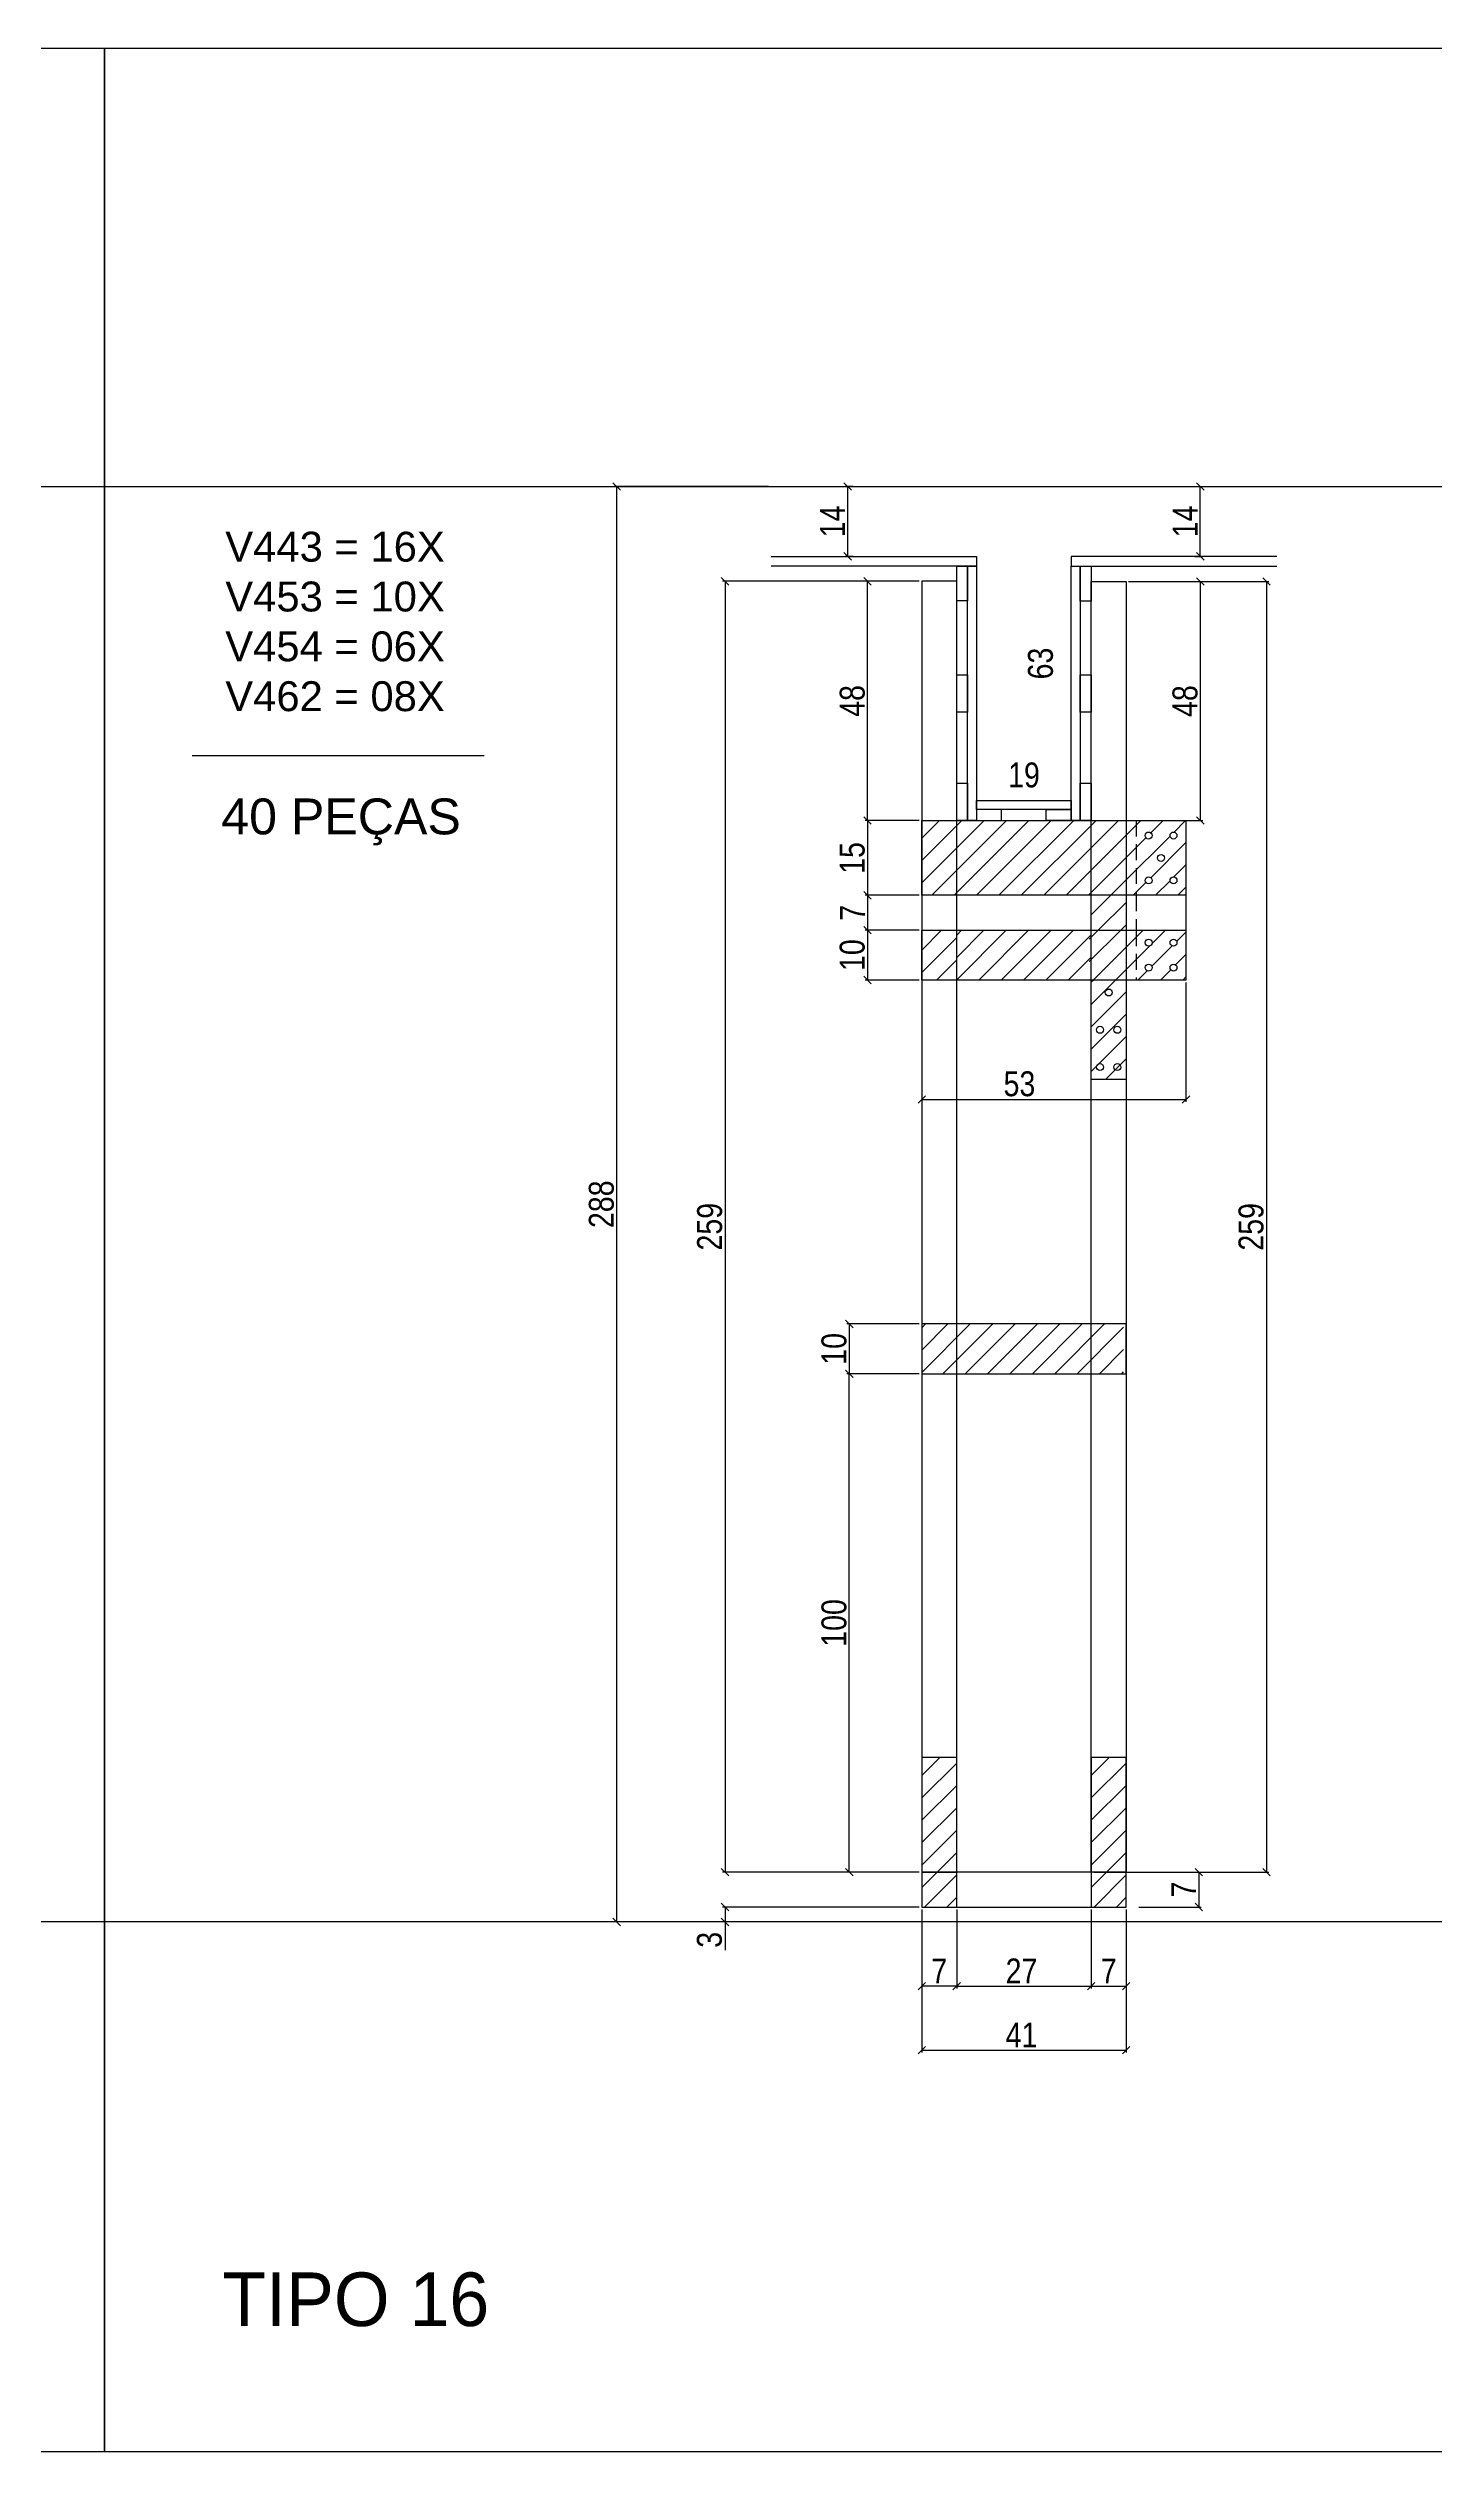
# Model space of a CAD drawing. Extents: x 17311 to 161354, y 153625 to 213544.
# Drawn here: x 20225 to 20781, y 207396 to 208361 of the extents above; entities that cross this region are included whole.
import ezdxf

# ---------------------------------------------------------------- set-up
doc = ezdxf.new("R2010")
doc.units = 0
doc.linetypes.add('DASHED2', pattern=[9.525, 6.35, -3.175])
doc.layers.get('0').update_dxf_attribs({"linetype": 'CONTINUOUS'})
doc.layers.get('DEFPOINTS').update_dxf_attribs({"linetype": 'CONTINUOUS'})
for name, color, linetype in [('8', 111, 'CONTINUOUS'), ('COTA', 241, 'CONTINUOUS'), ('detalhes', 4, 'CONTINUOUS'), ('HACHURA', 8, 'CONTINUOUS'), ('Painéis', 200, 'CONTINUOUS'), ('SARR_2.2x10', 60, 'CONTINUOUS'), ('SARR_7x7', 40, 'CONTINUOUS'), ('TIRAS REESCORAMENTO', 252, 'CONTINUOUS'), ('VIGAS', 3, 'CONTINUOUS')]:
    doc.layers.add(name, color=color, linetype=linetype)
doc.styles.add('COTA TECNICA 2X', font='techl___.ttf', dxfattribs={"height": 10})
doc.styles.add('R80-50', font='arial.ttf', dxfattribs={"height": 10})
doc.styles.add('ROMAS860', font='ROMAS860.SHX', dxfattribs={"height": 8.5})
doc.dimstyles.new('SECAO', dxfattribs={"dimscale": 0.333333, "dimtxt": 5, "dimasz": 9, "dimexe": 3, "dimexo": 3, "dimgap": 3, "dimtad": 1, "dimdec": 1, "dimlfac": 0.5, "dimzin": 12, "dimdsep": 46, "dimtxsty": 'COTA TECNICA 2X', "dimblk1": 'OBLIQUE', "dimblk2": 'OBLIQUE', "dimsah": 1, "dimcen": 0.9, "dimclrd": 4, "dimclre": 4, "dimclrt": 240, "dimadec": 1, "dimazin": 3, "dimtfac": 1, "dimtdec": 1, "dimtmove": 0, "dimatfit": 3, "dimfxl": 1, "dimtolj": 1, "dimtzin": 12, "dimarcsym": 0})
pattern_1 = [(45, (-5552.2926, 10510.263), (-4.49012806, 4.49012806), [])]

# ---------------------------------------------------------------- blocks, each defined once
blk = doc.blocks.new('_Oblique')
at = {"color": 0, "linetype": 'ByBlock', "lineweight": -2}
blk.add_line((-0.5, -0.5), (0.5, 0.5), dxfattribs=at)
blk = doc.blocks.new('*D3209')
at = {"layer": 'DEFPOINTS', "color": 0, "transparency": 16777216}
for p in [(20575.31, 208147.12), (20496.35, 207629.04), (20575.31, 207629.04)]:
    blk.add_point(p, dxfattribs=at)
at = {"layer": 'detalhes', "color": 4, "lineweight": -2, "transparency": 16777216}
for p, q in [((20574.31, 208147.12), (20495.35, 208147.12)), ((20496.35, 208147.12), (20496.35, 207629.04)), ((20574.31, 207629.04), (20495.35, 207629.04))]:
    blk.add_line(p, q, dxfattribs=at)
at = {"layer": 'detalhes', "color": 4, "lineweight": -2, "transparency": 16777216, "xscale": 3, "yscale": 3, "zscale": 3}
for p, rotation in [((20496.35, 208147.12), 90), ((20496.35, 207629.04), 270)]:
    blk.add_blockref('_Oblique', p, dxfattribs=dict(at, rotation=rotation))
at = {"layer": 'detalhes', "color": 240, "transparency": 16777216, "insert": (20490.21, 207888.08), "char_height": 10, "attachment_point": 5, "rotation": 90, "style": 'COTA TECNICA 2X'}
blk.add_mtext('\\A1;259', dxfattribs=at)
blk = doc.blocks.new('*D3210')
at = {"layer": 'DEFPOINTS', "color": 0, "transparency": 16777216}
for p in [(20575.31, 207615.04), (20657.31, 207615.04), (20657.31, 207557.58)]:
    blk.add_point(p, dxfattribs=at)
at = {"layer": 'detalhes', "color": 4, "lineweight": -2, "transparency": 16777216}
for p, q in [((20575.31, 207614.04), (20575.31, 207556.58)), ((20657.31, 207614.04), (20657.31, 207556.58)), ((20575.31, 207557.58), (20657.31, 207557.58))]:
    blk.add_line(p, q, dxfattribs=at)
at = {"layer": 'detalhes', "color": 4, "lineweight": -2, "transparency": 16777216, "xscale": 3, "yscale": 3, "zscale": 3, "rotation": 180}
blk.add_blockref('_Oblique', (20575.31, 207557.58), dxfattribs=at)
at = {"layer": 'detalhes', "color": 4, "lineweight": -2, "transparency": 16777216, "xscale": 3, "yscale": 3, "zscale": 3}
blk.add_blockref('_Oblique', (20657.31, 207557.58), dxfattribs=at)
at = {"layer": 'detalhes', "color": 240, "transparency": 16777216, "insert": (20615.31, 207563.66), "char_height": 10, "attachment_point": 5, "style": 'COTA TECNICA 2X'}
blk.add_mtext('\\A1;41', dxfattribs=at)
blk = doc.blocks.new('*D3211')
at = {"layer": 'DEFPOINTS', "color": 0, "transparency": 16777216}
for p in [(20589.31, 207615.04), (20643.31, 207615.04), (20643.31, 207583.3)]:
    blk.add_point(p, dxfattribs=at)
at = {"layer": 'detalhes', "color": 4, "lineweight": -2, "transparency": 16777216}
for p, q in [((20589.31, 207614.04), (20589.31, 207582.3)), ((20643.31, 207614.04), (20643.31, 207582.3)), ((20589.31, 207583.3), (20643.31, 207583.3))]:
    blk.add_line(p, q, dxfattribs=at)
at = {"layer": 'detalhes', "color": 4, "lineweight": -2, "transparency": 16777216, "xscale": 3, "yscale": 3, "zscale": 3, "rotation": 180}
blk.add_blockref('_Oblique', (20589.31, 207583.3), dxfattribs=at)
at = {"layer": 'detalhes', "color": 4, "lineweight": -2, "transparency": 16777216, "xscale": 3, "yscale": 3, "zscale": 3}
blk.add_blockref('_Oblique', (20643.31, 207583.3), dxfattribs=at)
at = {"layer": 'detalhes', "color": 240, "transparency": 16777216, "insert": (20615.31, 207589.37), "char_height": 10, "attachment_point": 5, "style": 'COTA TECNICA 2X'}
blk.add_mtext('\\A1;27', dxfattribs=at)
blk = doc.blocks.new('*D3212')
at = {"layer": 'DEFPOINTS', "color": 0, "transparency": 16777216}
for p in [(20643.31, 207583.3), (20657.31, 207583.3), (20657.31, 207583.3)]:
    blk.add_point(p, dxfattribs=at)
at = {"layer": 'detalhes', "color": 4, "lineweight": -2, "transparency": 16777216}
blk.add_line((20643.31, 207583.3), (20657.31, 207583.3), dxfattribs=at)
at = {"layer": 'detalhes', "color": 4, "lineweight": -2, "transparency": 16777216, "xscale": 3, "yscale": 3, "zscale": 3, "rotation": 180}
blk.add_blockref('_Oblique', (20643.31, 207583.3), dxfattribs=at)
at = {"layer": 'detalhes', "color": 4, "lineweight": -2, "transparency": 16777216, "xscale": 3, "yscale": 3, "zscale": 3}
blk.add_blockref('_Oblique', (20657.31, 207583.3), dxfattribs=at)
at = {"layer": 'detalhes', "color": 240, "transparency": 16777216, "insert": (20650.31, 207589.37), "char_height": 10, "attachment_point": 5, "style": 'COTA TECNICA 2X'}
blk.add_mtext('\\A1;7', dxfattribs=at)
blk = doc.blocks.new('*D3213')
at = {"layer": 'DEFPOINTS', "color": 0, "transparency": 16777216}
for p in [(20575.31, 207583.3), (20575.31, 207583.3), (20589.31, 207583.3)]:
    blk.add_point(p, dxfattribs=at)
at = {"layer": 'detalhes', "color": 4, "lineweight": -2, "transparency": 16777216}
blk.add_line((20589.31, 207583.3), (20575.31, 207583.3), dxfattribs=at)
at = {"layer": 'detalhes', "color": 4, "lineweight": -2, "transparency": 16777216, "xscale": 3, "yscale": 3, "zscale": 3, "rotation": 180}
blk.add_blockref('_Oblique', (20575.31, 207583.3), dxfattribs=at)
at = {"layer": 'detalhes', "color": 4, "lineweight": -2, "transparency": 16777216, "xscale": 3, "yscale": 3, "zscale": 3}
blk.add_blockref('_Oblique', (20589.31, 207583.3), dxfattribs=at)
at = {"layer": 'detalhes', "color": 240, "transparency": 16777216, "insert": (20582.31, 207589.37), "char_height": 10, "attachment_point": 5, "style": 'COTA TECNICA 2X'}
blk.add_mtext('\\A1;7', dxfattribs=at)
blk = doc.blocks.new('*D3214')
at = {"layer": 'DEFPOINTS', "color": 0, "transparency": 16777216}
for p in [(20575.31, 207849.05), (20546.21, 207829.05), (20575.31, 207829.05)]:
    blk.add_point(p, dxfattribs=at)
at = {"layer": 'detalhes', "color": 4, "lineweight": -2, "transparency": 16777216}
for p, q in [((20574.31, 207849.05), (20545.21, 207849.05)), ((20546.21, 207849.05), (20546.21, 207829.05)), ((20574.31, 207829.05), (20545.21, 207829.05))]:
    blk.add_line(p, q, dxfattribs=at)
at = {"layer": 'detalhes', "color": 4, "lineweight": -2, "transparency": 16777216, "xscale": 3, "yscale": 3, "zscale": 3}
for p, rotation in [((20546.21, 207849.05), 90), ((20546.21, 207829.05), 270)]:
    blk.add_blockref('_Oblique', p, dxfattribs=dict(at, rotation=rotation))
at = {"layer": 'detalhes', "color": 240, "transparency": 16777216, "insert": (20540.11, 207839.05), "char_height": 10, "attachment_point": 5, "rotation": 90, "style": 'COTA TECNICA 2X'}
blk.add_mtext('\\A1;10', dxfattribs=at)
blk = doc.blocks.new('*D3215')
at = {"layer": 'DEFPOINTS', "color": 0, "transparency": 16777216}
for p in [(20553.54, 208147.12), (20575.31, 208147.12), (20575.31, 208051.08)]:
    blk.add_point(p, dxfattribs=at)
at = {"layer": 'detalhes', "color": 4, "lineweight": -2, "transparency": 16777216}
for p, q in [((20574.31, 208147.12), (20552.54, 208147.12)), ((20553.54, 208051.08), (20553.54, 208147.12)), ((20574.31, 208051.08), (20552.54, 208051.08))]:
    blk.add_line(p, q, dxfattribs=at)
at = {"layer": 'detalhes', "color": 4, "lineweight": -2, "transparency": 16777216, "xscale": 3, "yscale": 3, "zscale": 3}
for p, rotation in [((20553.54, 208147.12), 90), ((20553.54, 208051.08), 270)]:
    blk.add_blockref('_Oblique', p, dxfattribs=dict(at, rotation=rotation))
at = {"layer": 'detalhes', "color": 240, "transparency": 16777216, "insert": (20547.45, 208099.1), "char_height": 10, "attachment_point": 5, "rotation": 90, "style": 'COTA TECNICA 2X'}
blk.add_mtext('\\A1;48', dxfattribs=at)
blk = doc.blocks.new('*D3216')
at = {"layer": 'DEFPOINTS', "color": 0, "transparency": 16777216}
for p in [(20657.31, 208147.01), (20657.31, 208051.08), (20687.06, 208051.08)]:
    blk.add_point(p, dxfattribs=at)
at = {"layer": 'detalhes', "color": 4, "lineweight": -2, "transparency": 16777216}
for p, q in [((20658.31, 208147.01), (20688.06, 208147.01)), ((20687.06, 208147.01), (20687.06, 208051.08)), ((20658.31, 208051.08), (20688.06, 208051.08))]:
    blk.add_line(p, q, dxfattribs=at)
at = {"layer": 'detalhes', "color": 4, "lineweight": -2, "transparency": 16777216, "xscale": 3, "yscale": 3, "zscale": 3}
for p, rotation in [((20687.06, 208147.01), 90), ((20687.06, 208051.08), 270)]:
    blk.add_blockref('_Oblique', p, dxfattribs=dict(at, rotation=rotation))
at = {"layer": 'detalhes', "color": 240, "transparency": 16777216, "insert": (20680.97, 208099.04), "char_height": 10, "attachment_point": 5, "rotation": 90, "style": 'COTA TECNICA 2X'}
blk.add_mtext('\\A1;48', dxfattribs=at)
blk = doc.blocks.new('*D3217')
at = {"layer": 'DEFPOINTS', "color": 0, "transparency": 16777216}
for p in [(20514.83, 208185.13), (20452.85, 207609.04), (20575.31, 207609.04)]:
    blk.add_point(p, dxfattribs=at)
at = {"layer": 'detalhes', "color": 4, "lineweight": -2, "transparency": 16777216}
for p, q in [((20513.83, 208185.13), (20451.85, 208185.13)), ((20452.85, 208185.13), (20452.85, 207609.04)), ((20574.31, 207609.04), (20451.85, 207609.04))]:
    blk.add_line(p, q, dxfattribs=at)
at = {"layer": 'detalhes', "color": 4, "lineweight": -2, "transparency": 16777216, "xscale": 3, "yscale": 3, "zscale": 3}
for p, rotation in [((20452.85, 208185.13), 90), ((20452.85, 207609.04), 270)]:
    blk.add_blockref('_Oblique', p, dxfattribs=dict(at, rotation=rotation))
at = {"layer": 'detalhes', "color": 240, "transparency": 16777216, "insert": (20446.75, 207897.09), "char_height": 10, "attachment_point": 5, "rotation": 90, "style": 'COTA TECNICA 2X'}
blk.add_mtext('\\A1;288', dxfattribs=at)
blk = doc.blocks.new('*D3218')
at = {"layer": 'DEFPOINTS', "color": 0, "transparency": 16777216}
for p in [(20575.31, 207615.04), (20496.35, 207609.04), (20575.31, 207609.04)]:
    blk.add_point(p, dxfattribs=at)
at = {"layer": 'detalhes', "color": 4, "lineweight": -2, "transparency": 16777216}
for p, q in [((20574.31, 207615.04), (20495.35, 207615.04)), ((20496.35, 207615.04), (20496.35, 207609.04)), ((20574.31, 207609.04), (20495.35, 207609.04)), ((20496.35, 207609.04), (20496.35, 207597.71))]:
    blk.add_line(p, q, dxfattribs=at)
at = {"layer": 'detalhes', "color": 4, "lineweight": -2, "transparency": 16777216, "xscale": 3, "yscale": 3, "zscale": 3}
for p, rotation in [((20496.35, 207615.04), 90), ((20496.35, 207609.04), 270)]:
    blk.add_blockref('_Oblique', p, dxfattribs=dict(at, rotation=rotation))
at = {"layer": 'detalhes', "color": 240, "transparency": 16777216, "insert": (20490.13, 207601.87), "char_height": 10, "attachment_point": 5, "rotation": 90, "style": 'COTA TECNICA 2X'}
blk.add_mtext('\\A1;3', dxfattribs=at)
blk = doc.blocks.new('*D3219')
at = {"layer": 'DEFPOINTS', "color": 0, "transparency": 16777216}
for p in [(20622.35, 208185.13), (20629.2, 208185.13), (20622.35, 208059.08)]:
    blk.add_point(p, dxfattribs=at)
at = {"layer": 'detalhes', "color": 240, "transparency": 16777216, "insert": (20622.98, 208114.11), "char_height": 10, "attachment_point": 5, "rotation": 90, "style": 'COTA TECNICA 2X'}
blk.add_mtext('\\A1;63', dxfattribs=at)
blk = doc.blocks.new('*D3220')
at = {"layer": 'DEFPOINTS', "color": 0, "transparency": 16777216}
for p in [(20597.31, 208063.24), (20635.31, 208063.24), (20635.31, 208063.24)]:
    blk.add_point(p, dxfattribs=at)
at = {"layer": 'detalhes', "color": 240, "transparency": 16777216, "insert": (20616.31, 208069.32), "char_height": 10, "attachment_point": 5, "style": 'COTA TECNICA 2X'}
blk.add_mtext('\\A1;19', dxfattribs=at)
blk = doc.blocks.new('*D3221')
at = {"layer": 'DEFPOINTS', "color": 0, "transparency": 16777216}
for p in [(20546.21, 207829.05), (20575.31, 207829.05), (20574.31, 207629.04)]:
    blk.add_point(p, dxfattribs=at)
at = {"layer": 'detalhes', "color": 4, "lineweight": -2, "transparency": 16777216}
for p, q in [((20574.31, 207829.05), (20545.21, 207829.05)), ((20546.21, 207629.04), (20546.21, 207829.05)), ((20573.31, 207629.04), (20545.21, 207629.04))]:
    blk.add_line(p, q, dxfattribs=at)
at = {"layer": 'detalhes', "color": 4, "lineweight": -2, "transparency": 16777216, "xscale": 3, "yscale": 3, "zscale": 3}
for p, rotation in [((20546.21, 207829.05), 90), ((20546.21, 207629.04), 270)]:
    blk.add_blockref('_Oblique', p, dxfattribs=dict(at, rotation=rotation))
at = {"layer": 'detalhes', "color": 240, "transparency": 16777216, "insert": (20540.11, 207729.05), "char_height": 10, "attachment_point": 5, "rotation": 90, "style": 'COTA TECNICA 2X'}
blk.add_mtext('\\A1;100', dxfattribs=at)
blk = doc.blocks.new('*D3222')
at = {"layer": 'DEFPOINTS', "color": 0, "transparency": 16777216}
for p in [(20575.31, 208011.08), (20681.31, 207987.08), (20681.31, 207939.16)]:
    blk.add_point(p, dxfattribs=at)
at = {"layer": 'detalhes', "color": 4, "lineweight": -2, "transparency": 16777216}
for p, q in [((20575.31, 208010.08), (20575.31, 207938.16)), ((20681.31, 207986.08), (20681.31, 207938.16)), ((20575.31, 207939.16), (20681.31, 207939.16))]:
    blk.add_line(p, q, dxfattribs=at)
at = {"layer": 'detalhes', "color": 4, "lineweight": -2, "transparency": 16777216, "xscale": 3, "yscale": 3, "zscale": 3, "rotation": 180}
blk.add_blockref('_Oblique', (20575.31, 207939.16), dxfattribs=at)
at = {"layer": 'detalhes', "color": 4, "lineweight": -2, "transparency": 16777216, "xscale": 3, "yscale": 3, "zscale": 3}
blk.add_blockref('_Oblique', (20681.31, 207939.16), dxfattribs=at)
at = {"layer": 'detalhes', "color": 240, "transparency": 16777216, "insert": (20614.49, 207945.38), "char_height": 10, "attachment_point": 5, "style": 'COTA TECNICA 2X'}
blk.add_mtext('\\A1;53', dxfattribs=at)
blk = doc.blocks.new('*D3223')
at = {"layer": 'DEFPOINTS', "color": 0, "transparency": 16777216}
for p in [(20683.91, 208185.13), (20687.06, 208185.13), (20683.91, 208157.13)]:
    blk.add_point(p, dxfattribs=at)
at = {"layer": 'detalhes', "color": 4, "lineweight": -2, "transparency": 16777216}
for p, q in [((20684.91, 208185.13), (20688.06, 208185.13)), ((20687.06, 208157.13), (20687.06, 208185.13)), ((20684.91, 208157.13), (20688.06, 208157.13))]:
    blk.add_line(p, q, dxfattribs=at)
at = {"layer": 'detalhes', "color": 4, "lineweight": -2, "transparency": 16777216, "xscale": 3, "yscale": 3, "zscale": 3}
for p, rotation in [((20687.06, 208185.13), 90), ((20687.06, 208157.13), 270)]:
    blk.add_blockref('_Oblique', p, dxfattribs=dict(at, rotation=rotation))
at = {"layer": 'detalhes', "color": 240, "transparency": 16777216, "insert": (20680.99, 208171.13), "char_height": 10, "attachment_point": 5, "rotation": 90, "style": 'COTA TECNICA 2X'}
blk.add_mtext('\\A1;14', dxfattribs=at)
blk = doc.blocks.new('*D3224')
at = {"layer": 'DEFPOINTS', "color": 0, "transparency": 16777216}
for p in [(20658.31, 208147.01), (20658.31, 207629.04), (20713.61, 207629.04)]:
    blk.add_point(p, dxfattribs=at)
at = {"layer": 'detalhes', "color": 4, "lineweight": -2, "transparency": 16777216}
for p, q in [((20659.31, 208147.01), (20714.61, 208147.01)), ((20713.61, 208147.01), (20713.61, 207629.04)), ((20659.31, 207629.04), (20714.61, 207629.04))]:
    blk.add_line(p, q, dxfattribs=at)
at = {"layer": 'detalhes', "color": 4, "lineweight": -2, "transparency": 16777216, "xscale": 3, "yscale": 3, "zscale": 3}
for p, rotation in [((20713.61, 208147.01), 90), ((20713.61, 207629.04), 270)]:
    blk.add_blockref('_Oblique', p, dxfattribs=dict(at, rotation=rotation))
at = {"layer": 'detalhes', "color": 240, "transparency": 16777216, "insert": (20707.47, 207888.02), "char_height": 10, "attachment_point": 5, "rotation": 90, "style": 'COTA TECNICA 2X'}
blk.add_mtext('\\A1;259', dxfattribs=at)
blk = doc.blocks.new('*D3225')
at = {"layer": 'DEFPOINTS', "color": 0, "transparency": 16777216}
for p in [(20643.31, 207629.04), (20661.37, 207615.04), (20686.46, 207615.04)]:
    blk.add_point(p, dxfattribs=at)
at = {"layer": 'detalhes', "color": 4, "lineweight": -2, "transparency": 16777216}
for p, q in [((20644.31, 207629.04), (20687.46, 207629.04)), ((20686.46, 207629.04), (20686.46, 207615.04)), ((20662.37, 207615.04), (20687.46, 207615.04))]:
    blk.add_line(p, q, dxfattribs=at)
at = {"layer": 'detalhes', "color": 4, "lineweight": -2, "transparency": 16777216, "xscale": 3, "yscale": 3, "zscale": 3}
for p, rotation in [((20686.46, 207629.04), 90), ((20686.46, 207615.04), 270)]:
    blk.add_blockref('_Oblique', p, dxfattribs=dict(at, rotation=rotation))
at = {"layer": 'detalhes', "color": 240, "transparency": 16777216, "insert": (20680.39, 207622.04), "char_height": 10, "attachment_point": 5, "rotation": 90, "style": 'COTA TECNICA 2X'}
blk.add_mtext('\\A1;7', dxfattribs=at)
blk = doc.blocks.new('*D3226')
at = {"layer": 'DEFPOINTS', "color": 0, "transparency": 16777216}
for p in [(20575.31, 208051.08), (20553.54, 208021.08), (20575.31, 208021.08)]:
    blk.add_point(p, dxfattribs=at)
at = {"layer": 'detalhes', "color": 4, "lineweight": -2, "transparency": 16777216}
for p, q in [((20574.31, 208051.08), (20552.54, 208051.08)), ((20553.54, 208051.08), (20553.54, 208021.08)), ((20574.31, 208021.08), (20552.54, 208021.08))]:
    blk.add_line(p, q, dxfattribs=at)
at = {"layer": 'detalhes', "color": 4, "lineweight": -2, "transparency": 16777216, "xscale": 3, "yscale": 3, "zscale": 3}
for p, rotation in [((20553.54, 208051.08), 90), ((20553.54, 208021.08), 270)]:
    blk.add_blockref('_Oblique', p, dxfattribs=dict(at, rotation=rotation))
at = {"layer": 'detalhes', "color": 240, "transparency": 16777216, "insert": (20547.43, 208036.08), "char_height": 10, "attachment_point": 5, "rotation": 90, "style": 'COTA TECNICA 2X'}
blk.add_mtext('\\A1;15', dxfattribs=at)
blk = doc.blocks.new('*D3227')
at = {"layer": 'DEFPOINTS', "color": 0, "transparency": 16777216}
for p in [(20575.31, 208007.08), (20553.54, 207987.08), (20575.31, 207987.08)]:
    blk.add_point(p, dxfattribs=at)
at = {"layer": 'detalhes', "color": 4, "lineweight": -2, "transparency": 16777216}
for p, q in [((20574.31, 208007.08), (20552.54, 208007.08)), ((20553.54, 208007.08), (20553.54, 207987.08)), ((20574.31, 207987.08), (20552.54, 207987.08))]:
    blk.add_line(p, q, dxfattribs=at)
at = {"layer": 'detalhes', "color": 4, "lineweight": -2, "transparency": 16777216, "xscale": 3, "yscale": 3, "zscale": 3}
for p, rotation in [((20553.54, 208007.08), 90), ((20553.54, 207987.08), 270)]:
    blk.add_blockref('_Oblique', p, dxfattribs=dict(at, rotation=rotation))
at = {"layer": 'detalhes', "color": 240, "transparency": 16777216, "insert": (20547.44, 207997.08), "char_height": 10, "attachment_point": 5, "rotation": 90, "style": 'COTA TECNICA 2X'}
blk.add_mtext('\\A1;10', dxfattribs=at)
blk = doc.blocks.new('*D3228')
at = {"layer": 'DEFPOINTS', "color": 0, "transparency": 16777216}
for p in [(20575.31, 208021.08), (20553.54, 208007.08), (20575.31, 208007.08)]:
    blk.add_point(p, dxfattribs=at)
at = {"layer": 'detalhes', "color": 4, "lineweight": -2, "transparency": 16777216}
for p, q in [((20574.31, 208021.08), (20552.54, 208021.08)), ((20553.54, 208021.08), (20553.54, 208007.08)), ((20574.31, 208007.08), (20552.54, 208007.08))]:
    blk.add_line(p, q, dxfattribs=at)
at = {"layer": 'detalhes', "color": 4, "lineweight": -2, "transparency": 16777216, "xscale": 3, "yscale": 3, "zscale": 3}
for p, rotation in [((20553.54, 208021.08), 90), ((20553.54, 208007.08), 270)]:
    blk.add_blockref('_Oblique', p, dxfattribs=dict(at, rotation=rotation))
at = {"layer": 'detalhes', "color": 240, "transparency": 16777216, "insert": (20547.47, 208014.08), "char_height": 10, "attachment_point": 5, "rotation": 90, "style": 'COTA TECNICA 2X'}
blk.add_mtext('\\A1;7', dxfattribs=at)
blk = doc.blocks.new('*D3229')
at = {"layer": 'DEFPOINTS', "color": 0, "transparency": 16777216}
for p in [(20545.56, 208185.13), (20548.71, 208185.13), (20548.71, 208157.13)]:
    blk.add_point(p, dxfattribs=at)
at = {"layer": 'detalhes', "color": 4, "lineweight": -2, "transparency": 16777216}
for p, q in [((20547.71, 208185.13), (20544.56, 208185.13)), ((20545.56, 208157.13), (20545.56, 208185.13)), ((20547.71, 208157.13), (20544.56, 208157.13))]:
    blk.add_line(p, q, dxfattribs=at)
at = {"layer": 'detalhes', "color": 4, "lineweight": -2, "transparency": 16777216, "xscale": 3, "yscale": 3, "zscale": 3}
for p, rotation in [((20545.56, 208185.13), 90), ((20545.56, 208157.13), 270)]:
    blk.add_blockref('_Oblique', p, dxfattribs=dict(at, rotation=rotation))
at = {"layer": 'detalhes', "color": 240, "transparency": 16777216, "insert": (20539.48, 208171.13), "char_height": 10, "attachment_point": 5, "rotation": 90, "style": 'COTA TECNICA 2X'}
blk.add_mtext('\\A1;14', dxfattribs=at)

msp = doc.modelspace()

# ---------------------------------------------------------------- hatches: boundary and pattern name
at = {"layer": 'COTA'}
h = msp.add_hatch(dxfattribs=at)
h.set_pattern_fill('ANSI31', color=256, scale=2, style=0)
h.set_pattern_definition(pattern_1)
h.paths.add_polyline_path([(20643.31, 208051.08), (20575.31, 208051.08), (20575.31, 208021.08), (20643.31, 208021.08)])
h = msp.add_hatch(dxfattribs=at)
h.set_pattern_fill('ANSI31', color=256, scale=2, style=0)
h.set_pattern_definition(pattern_1)
h.paths.add_polyline_path([(20656.51, 208051.08), (20642.51, 208051.08), (20642.51, 208021.08), (20656.51, 208021.08)])
h = msp.add_hatch(dxfattribs=at)
h.set_pattern_fill('ANSI31', color=256, scale=2, style=0)
h.set_pattern_definition(pattern_1)
h.paths.add_polyline_path([(20681.31, 208051.08), (20656.51, 208051.08), (20656.51, 208021.08), (20681.31, 208021.08)])
h.paths.add_polyline_path([(20667.71, 208027.08, -1), (20664.91, 208027.08, -1)], flags=16)
h.paths.add_polyline_path([(20669.91, 208036.08, -1), (20672.71, 208036.08, -1)], flags=16)
h.paths.add_polyline_path([(20664.91, 208045.08, -1), (20667.71, 208045.08, -1)], flags=16)
h.paths.add_polyline_path([(20677.71, 208027.08, -1), (20674.91, 208027.08, -1)], flags=16)
h.paths.add_polyline_path([(20674.91, 208045.08, -1), (20677.71, 208045.08, -1)], flags=16)
h = msp.add_hatch(dxfattribs=at)
h.set_pattern_fill('ANSI31', color=256, scale=2, style=0)
h.set_pattern_definition(pattern_1)
h.paths.add_polyline_path([(20643.31, 208021.08), (20643.31, 208007.08), (20657.31, 208007.08), (20657.31, 208021.08)])
h = msp.add_hatch(dxfattribs=at)
h.set_pattern_fill('ANSI31', color=256, scale=2, style=0)
h.set_pattern_definition(pattern_1)
h.paths.add_polyline_path([(20589.31, 208007.08), (20575.31, 208007.08), (20575.31, 207987.08), (20589.31, 207987.08)])
h = msp.add_hatch(dxfattribs=at)
h.set_pattern_fill('ANSI31', color=256, scale=2, style=0)
h.set_pattern_definition([(45, (-5562.2926, 10510.263), (-4.49012806, 4.49012806), [])])
h.paths.add_polyline_path([(20643.31, 208007.08), (20589.31, 208007.08), (20589.31, 207987.08), (20643.31, 207987.08)])
h = msp.add_hatch(dxfattribs=at)
h.set_pattern_fill('ANSI31', color=256, scale=2, style=0)
h.set_pattern_definition(pattern_1)
h.paths.add_polyline_path([(20656.51, 208007.08), (20642.51, 208007.08), (20642.51, 207987.08), (20656.51, 207987.08)])
h = msp.add_hatch(dxfattribs=at)
h.set_pattern_fill('ANSI31', color=256, scale=2, style=0)
h.set_pattern_definition(pattern_1)
h.paths.add_polyline_path([(20681.31, 208007.08), (20656.51, 208007.08), (20656.51, 207987.08), (20681.31, 207987.08)])
h.paths.add_polyline_path([(20664.91, 208002.08, -1), (20667.71, 208002.08, -1)], flags=16)
h.paths.add_polyline_path([(20667.71, 207992.08, -1), (20664.91, 207992.08, -1)], flags=16)
h.paths.add_polyline_path([(20674.91, 208002.08, -1), (20677.71, 208002.08, -1)], flags=16)
h.paths.add_polyline_path([(20677.71, 207992.08, -1), (20674.91, 207992.08, -1)], flags=16)
h = msp.add_hatch(dxfattribs=at)
h.set_pattern_fill('ANSI31', color=256, scale=2, style=0)
h.set_pattern_definition(pattern_1)
h.paths.add_polyline_path([(20643.31, 207947.14), (20657.31, 207947.14), (20657.31, 207987.08), (20643.31, 207987.08)])
h = msp.add_hatch(dxfattribs=at)
h.set_pattern_fill('ANSI31', color=256, scale=2, style=0)
h.set_pattern_definition([(45, (-5552.2926, 10556.263), (-4.49012806, 4.49012806), [])])
h.paths.add_polyline_path([(20656.31, 207849.05), (20575.31, 207849.05), (20575.31, 207829.05), (20656.31, 207829.05)])
h = msp.add_hatch(dxfattribs=at)
h.set_pattern_fill('ANSI31', color=256, scale=2, style=0)
h.set_pattern_definition([(45, (731.0927, 201805.848), (-4.490128, 4.490128), [])])
h.paths.add_polyline_path([(20575.31, 207615.04), (20589.31, 207615.04), (20589.31, 207675.04), (20575.31, 207675.04)])
h = msp.add_hatch(dxfattribs=at)
h.set_pattern_fill('ANSI31', color=256, scale=2, style=0)
h.set_pattern_definition([(45, (799.0927, 201805.848), (-4.490128, 4.490128), [])])
h.paths.add_polyline_path([(20643.31, 207615.04), (20657.31, 207615.04), (20657.31, 207675.04), (20643.31, 207675.04)])

# ---------------------------------------------------------------- linework, layer by layer
at = {"linetype": 'Continuous'}
msp.add_line((20681.31, 208021.08), (20681.31, 208007.08), dxfattribs=at)
msp.add_line((20657.31, 207947.14), (20643.31, 207947.14))
msp.add_lwpolyline([(20597.31, 207615.04), (20657.31, 207615.04), (20657.31, 207629.04), (20575.31, 207629.04), (20575.31, 207615.04), (20597.31, 207615.04)], dxfattribs=at)
for centre in [(20666.31, 208045.08), (20676.31, 208045.08), (20671.31, 208036.08), (20666.31, 208027.08), (20676.31, 208027.08), (20666.31, 208002.08), (20676.31, 208002.08), (20666.31, 207992.08), (20676.31, 207992.08), (20650.31, 207982.08), (20646.81, 207967.11), (20653.81, 207967.11), (20646.81, 207952.14), (20653.81, 207952.14)]:
    msp.add_circle(centre, 1.4)
at = {"layer": '8', "color": 5, "linetype": 'Continuous'}
msp.add_lwpolyline([(20247.34, 207396.34), (19650.53, 207396.34), (19650.53, 208361.12), (20247.34, 208361.12)], close=True, dxfattribs=at)
at = {"layer": 'COTA', "linetype": 'DASHED2'}
for p, q in [((20661.31, 208051.08), (20661.31, 208021.08)), ((20661.31, 208021.08), (20661.31, 208007.08)), ((20661.31, 208007.08), (20661.31, 207987.08))]:
    msp.add_line(p, q, dxfattribs=at)
at = {"layer": 'HACHURA', "color": 7}
msp.add_line((20282.5, 208077.23), (20399.65, 208077.23), dxfattribs=at)
at = {"layer": 'Painéis'}
msp.add_lwpolyline([(20575.31, 207829.05), (20657.31, 207829.05), (20657.31, 207849.05), (20575.31, 207849.05), (20575.31, 207829.05)], dxfattribs=at)
for points in [[(20575.31, 207615.04), (20589.31, 207615.04), (20589.31, 207675.04), (20575.31, 207675.04)], [(20643.31, 207615.04), (20657.31, 207615.04), (20657.31, 207675.04), (20643.31, 207675.04)]]:
    msp.add_lwpolyline(points, close=True, dxfattribs=at)
at = {"layer": 'SARR_2.2x10', "linetype": 'Continuous'}
for points in [[(20681.31, 208021.08), (20575.31, 208021.08), (20575.31, 208051.08), (20681.31, 208051.08)], [(20681.31, 207987.08), (20575.31, 207987.08), (20575.31, 208007.08), (20681.31, 208007.08)]]:
    msp.add_lwpolyline(points, close=True, dxfattribs=at)
at = {"layer": 'SARR_7x7', "linetype": 'Continuous'}
for points in [[(20575.31, 207629.04), (20589.31, 207629.04), (20589.31, 208147.22), (20575.31, 208147.22)], [(20657.31, 207629.04), (20643.31, 207629.04), (20643.31, 208147.01), (20657.31, 208147.01)]]:
    msp.add_lwpolyline(points, close=True, dxfattribs=at)
at = {"layer": 'TIRAS REESCORAMENTO', "linetype": 'ByBlock'}
for p, q in [((22634.59, 208185.04), (17860.1, 208185.04)), ((20514.83, 208185.13), (20718.28, 208185.13)), ((20635.31, 208153.13), (20717.79, 208153.13)), ((22634.59, 207609.04), (17860.1, 207609.04))]:
    msp.add_line(p, q, dxfattribs=at)
for points in [[(20514.83, 208157.13), (20597.31, 208157.13), (20597.31, 208153.13), (20514.83, 208153.13)], [(20597.31, 208051.08), (20593.71, 208051.08), (20593.71, 208153.22), (20597.31, 208153.22), (20597.31, 208051.08)], [(20717.79, 208157.13), (20635.31, 208157.13), (20635.31, 208153.13), (20717.79, 208153.13)], [(20638.91, 208051.08), (20635.31, 208051.08), (20635.31, 208153.13), (20638.91, 208153.13), (20638.91, 208051.08)]]:
    msp.add_lwpolyline(points, dxfattribs=at)
for points in [[(20589.31, 208153.22), (20593.71, 208153.22), (20593.71, 208139.22), (20589.31, 208139.22)], [(20638.91, 208153.13), (20643.31, 208153.13), (20643.31, 208139.13), (20638.91, 208139.13)], [(20589.31, 208109.61), (20593.71, 208109.61), (20593.71, 208094.61), (20589.31, 208094.61)], [(20638.91, 208109.61), (20643.31, 208109.61), (20643.31, 208094.61), (20638.91, 208094.61)], [(20589.31, 208066.08), (20593.71, 208066.08), (20593.71, 208051.08), (20589.31, 208051.08)], [(20638.91, 208066.08), (20643.31, 208066.08), (20643.31, 208051.08), (20638.91, 208051.08)], [(20635.31, 208055.48), (20597.31, 208055.48), (20597.31, 208059.08), (20635.31, 208059.08)], [(20607.31, 208051.08), (20607.31, 208055.48), (20597.31, 208055.48), (20597.31, 208051.08)], [(20625.28, 208051.08), (20625.28, 208055.48), (20635.31, 208055.48), (20635.31, 208051.08)]]:
    msp.add_lwpolyline(points, close=True, dxfattribs=at)
at = {"layer": 'VIGAS', "color": 5}
msp.add_lwpolyline([(20844.16, 207396.34), (20247.34, 207396.34), (20247.34, 208361.12), (20844.16, 208361.12)], close=True, dxfattribs=at)

# ---------------------------------------------------------------- texts
at = {"linetype": 'Continuous', "style": 'ROMAS860'}
msp.add_text('TIPO 16', height=21.505, dxfattribs=at).set_placement((20294.63, 207446.85))
at = {"layer": 'VIGAS', "color": 7, "attachment_point": 1, "style": 'R80-50'}
for s, width, insert, char_height in [('V443 = 16X\\PV453 = 10X\\PV454 = 06X\\PV462 = 08X', 124.324, (20295.8, 208167.01), 12), ('40 PEÇAS', 162.221, (20294.18, 208059.94), 14.4)]:
    msp.add_mtext_dynamic_manual_height_columns(s, width=width, gutter_width=50, heights=[0], dxfattribs=dict(at, insert=insert, char_height=char_height))

# ---------------------------------------------------------------- dimensions: what is measured, and where the dimension line sits
at = {"layer": 'detalhes', "color": 3}
for base, p1, p2, picture, middle in [((20452.85, 207609.04), (20514.83, 208185.13), (20575.31, 207609.04), '*D3217', (20446.75, 207897.09)), ((20545.56, 208185.13), (20548.71, 208157.13), (20548.71, 208185.13), '*D3229', (20539.48, 208171.13)), ((20687.06, 208185.13), (20683.91, 208157.13), (20683.91, 208185.13), '*D3223', (20680.99, 208171.13)), ((20496.35, 207629.04), (20575.31, 208147.12), (20575.31, 207629.04), '*D3209', (20490.21, 207888.08)), ((20553.54, 208147.12), (20575.31, 208051.08), (20575.31, 208147.12), '*D3215', (20547.45, 208099.1)), ((20687.06, 208051.08), (20657.31, 208147.01), (20657.31, 208051.08), '*D3216', (20680.97, 208099.04)), ((20713.61, 207629.04), (20658.31, 208147.01), (20658.31, 207629.04), '*D3224', (20707.47, 207888.02)), ((20553.54, 208021.08), (20575.31, 208051.08), (20575.31, 208021.08), '*D3226', (20547.43, 208036.08)), ((20553.54, 208007.08), (20575.31, 208021.08), (20575.31, 208007.08), '*D3228', (20547.47, 208014.08)), ((20553.54, 207987.08), (20575.31, 208007.08), (20575.31, 207987.08), '*D3227', (20547.44, 207997.08)), ((20546.21, 207829.05), (20575.31, 207849.05), (20575.31, 207829.05), '*D3214', (20540.11, 207839.05)), ((20546.21, 207829.05), (20574.31, 207629.04), (20575.31, 207829.05), '*D3221', (20540.11, 207729.05)), ((20686.46, 207615.04), (20643.31, 207629.04), (20661.37, 207615.04), '*D3225', (20680.39, 207622.04)), ((20496.35, 207609.04), (20575.31, 207615.04), (20575.31, 207609.04), '*D3218', (20490.13, 207601.87))]:
    dim = msp.add_linear_dim(base=base, p1=p1, p2=p2, angle=90, dimstyle='SECAO', dxfattribs=at)
    dim.commit()
    dim.dimension.update_dxf_attribs({"geometry": picture, "text_midpoint": middle})
dim = msp.add_linear_dim(base=(20629.2, 208185.13), p1=(20622.35, 208059.08), p2=(20622.35, 208185.13), angle=90, dimstyle='SECAO', override={"dimse1": 1, "dimse2": 1, "dimsd1": 1, "dimsd2": 1}, dxfattribs=at)
dim.commit()
dim.dimension.update_dxf_attribs({"geometry": '*D3219', "text_midpoint": (20629.2, 208114.11), "dimtype": 160})
dim = msp.add_linear_dim(base=(20635.31, 208063.24), p1=(20597.31, 208063.24), p2=(20635.31, 208063.24), dimstyle='SECAO', override={"dimse1": 1, "dimse2": 1, "dimsd1": 1, "dimsd2": 1}, dxfattribs=at)
dim.commit()
dim.dimension.update_dxf_attribs({"geometry": '*D3220', "text_midpoint": (20616.31, 208069.32)})
for base, p1, p2, picture, middle in [((20681.31, 207939.16), (20575.31, 208011.08), (20681.31, 207987.08), '*D3222', (20614.49, 207939.16)), ((20657.31, 207557.58), (20575.31, 207615.04), (20657.31, 207615.04), '*D3210', (20615.31, 207557.58)), ((20643.31, 207583.3), (20589.31, 207615.04), (20643.31, 207615.04), '*D3211', (20615.31, 207583.3)), ((20657.31, 207583.3), (20643.31, 207583.3), (20657.31, 207583.3), '*D3212', (20650.31, 207583.3))]:
    dim = msp.add_linear_dim(base=base, p1=p1, p2=p2, dimstyle='SECAO', dxfattribs=at)
    dim.commit()
    dim.dimension.update_dxf_attribs({"geometry": picture, "text_midpoint": middle, "dimtype": 160})
dim = msp.add_linear_dim(base=(20575.31, 207583.3), p1=(20589.31, 207583.3), p2=(20575.31, 207583.3), dimstyle='SECAO', dxfattribs=at)
dim.commit()
dim.dimension.update_dxf_attribs({"geometry": '*D3213', "text_midpoint": (20582.31, 207589.37)})

doc.saveas('drawing.dxf')
